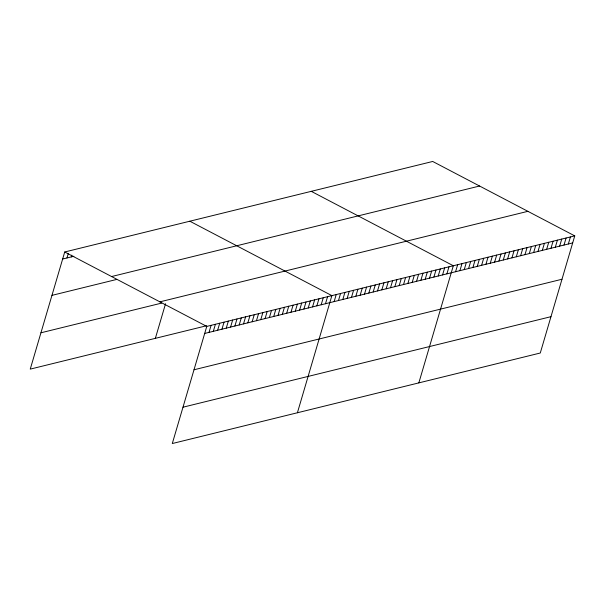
<?xml version="1.0" encoding="UTF-8"?>
<svg xmlns="http://www.w3.org/2000/svg" width="605" height="605" viewBox="0 0 605 605"><rect width="100%" height="100%" fill="white"/><g stroke="black" fill="none" stroke-linecap="round" stroke-linejoin="round"><path stroke-width="0.91" d="M574.75 235.882L206.766 326.405L172.296 443.533L540.28 353.01L574.75 235.882L432.704 161.467L64.72 251.99L30.25 369.118L206.539 325.755M66.966 257.972L68.259 253.571M71.277 256.906L71.798 255.151M155.364 338.339L165.543 303.74M209.012 332.387L211.084 325.346M213.323 331.328L215.395 324.28M217.641 330.262L219.713 323.221M221.952 329.203L224.024 322.162M226.27 328.137L228.342 321.096M230.581 327.078L232.653 320.037M234.899 326.019L236.971 318.979M239.209 324.953L241.282 317.912M243.528 323.894L245.6 316.854M247.838 322.836L249.91 315.787M252.156 321.769L254.229 314.729M256.467 320.71L258.539 313.67M260.785 319.652L262.857 312.603M265.096 318.585L267.168 311.545M269.406 317.527L271.486 310.486M273.725 316.468L275.797 309.42M278.035 315.402L280.115 308.361M282.353 314.343L284.426 307.302M286.664 313.284L288.744 306.236M290.982 312.218L293.054 305.177M295.293 311.159L297.365 304.118M299.611 310.1L301.683 303.052M303.922 309.034L305.994 301.993M308.24 307.975L310.312 300.935M312.551 306.916L314.623 299.868M316.869 305.85L318.941 298.81M321.179 304.791L323.251 297.751M325.498 303.733L327.57 296.684M297.41 412.754L331.88 295.626L189.834 221.211M334.149 301.6L336.221 294.559M338.482 300.534L340.554 293.493M342.823 299.467L344.895 292.427M347.157 298.401L349.229 291.36M351.497 297.335L353.57 290.294M355.831 296.268L357.903 289.228M360.172 295.202L362.244 288.161M364.505 294.136L366.577 287.088M368.846 293.07L370.918 286.021M373.179 292.003L375.251 284.955M377.512 290.937L379.592 283.889M381.853 289.863L383.925 282.822M386.187 288.797L388.266 281.756M390.527 287.73L392.6 280.69M394.861 286.664L396.933 279.623M399.202 285.598L401.274 278.557M403.535 284.531L405.607 277.491M407.876 283.465L409.948 276.424M412.209 282.399L414.281 275.358M416.55 281.333L418.622 274.292M420.883 280.266L422.955 273.218M425.224 279.2L427.296 272.152M429.558 278.134L431.63 271.085M433.898 277.067L435.971 270.019M438.232 275.993L440.304 268.953M442.573 274.927L444.645 267.886M446.906 273.861L448.978 266.82M418.841 382.882L453.319 265.754L311.273 191.339M455.58 271.728L457.652 264.688M459.921 270.662L461.993 263.621M464.254 269.596L466.326 262.555M468.588 268.529L470.667 261.489M472.928 267.463L475.001 260.422M477.262 266.397L479.341 259.348M481.603 265.33L483.675 258.282M485.936 264.264L488.008 257.216M490.277 263.198L492.349 256.149M494.61 262.131L496.682 255.083M498.951 261.058L501.023 254.017M503.284 259.991L505.356 252.951M507.625 258.925L509.697 251.884M511.959 257.859L514.031 250.818M516.299 256.792L518.372 249.752M520.633 255.726L522.705 248.685M524.974 254.66L527.046 247.619M529.307 253.593L531.379 246.553M533.648 252.527L535.72 245.486M537.981 251.461L540.053 244.412M542.322 250.394L544.394 243.346M546.655 249.328L548.727 242.28M550.996 248.262L553.068 241.213M555.33 247.188L557.402 240.147M559.663 246.122L561.742 239.081M564.004 245.055L566.076 238.015M568.337 243.989L570.417 236.948M62.648 259.031L73.871 256.27M111.6 276.546L479.576 186.022M51.962 295.361L116.674 279.442M159.894 301.85L527.878 211.326M40.943 332.788L161.739 303.075M204.694 333.446L572.678 242.923M194.001 369.776L561.985 279.253M182.99 407.203L550.966 316.68M64.72 251.99L206.766 326.405"/></g></svg>
